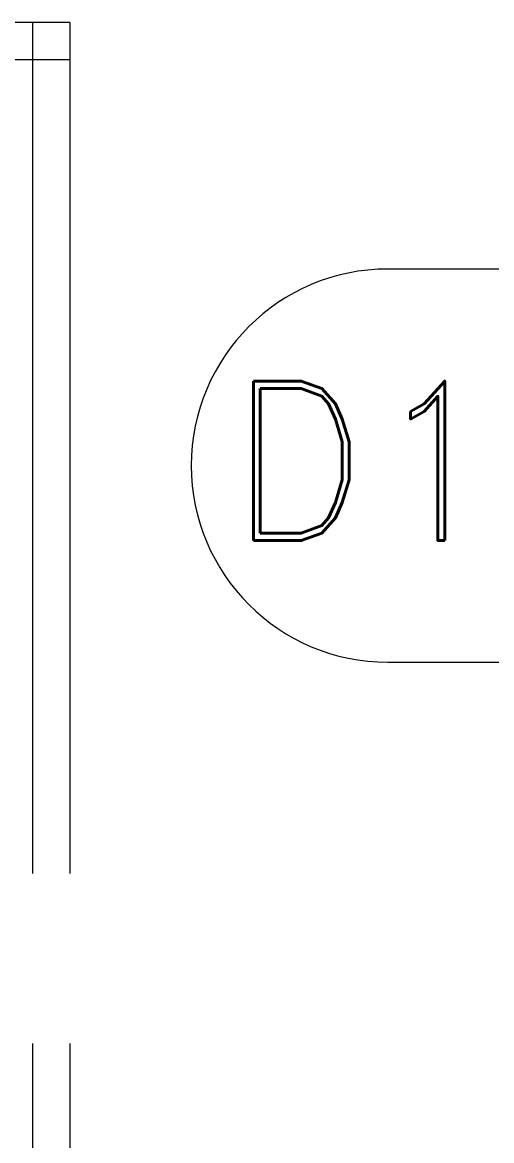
# Model space of a CAD drawing. Header units: inches. Extents: x 0 to 157513, y -28488 to 35640.
# Drawn here: x 82037 to 82589, y 21406 to 22720 of the extents above; entities that cross this region are included whole.
import ezdxf

# ---------------------------------------------------------------- set-up
doc = ezdxf.new("R2010")
doc.units = ezdxf.units.IN
doc.header["$LTSCALE"] = 400
doc.header["$MEASUREMENT"] = 0
doc.linetypes.add('PHANTOM', pattern=[2.5, 1.25, -0.25, 0.25, -0.25, 0.25, -0.25])
doc.layers.add('BF STR', color=8, linetype='PHANTOM', lineweight=5)
doc.layers.add('bordertext', color=1, linetype='Continuous', lineweight=20)
doc.styles.add('RD', font='ROMAND.SHX')

# ---------------------------------------------------------------- blocks, each defined once
blk = doc.blocks.new('convcs611bc3')
at = {"layer": 'BF STR'}
for p, q in [((-30943.82, 66527.84, -1824.32), (-31303.78, 66527.85, -431.34)), ((-30965.82, 66527.84, 374.48), (-30965.82, 64483.84, -36.95)), ((-30943.82, 66527.84, 340.94), (-30943.82, 65637.64, -1663.13)), ((-30943.82, 66505.84, -1824.33), (-31303.78, 66505.85, -431.35))]:
    blk.add_line(p, q, dxfattribs=at)

msp = doc.modelspace()

# ---------------------------------------------------------------- block references
at = {"xscale": 2, "yscale": 2, "zscale": 2}
msp.add_blockref('convcs611bc3', (143980.7, -110336, 3160.7), dxfattribs=at)

# ---------------------------------------------------------------- next in the draw order: texts
at = {"color": 7, "insert": (82766.9, 22298.2, 3566.3), "char_height": 187.5, "attachment_point": 3, "style": 'RD', "bg_fill": 2}
msp.add_mtext('D11', dxfattribs=at)

# ---------------------------------------------------------------- next in the draw order: linework, layer by layer
at = {"layer": 'bordertext', "elevation": 3566.3}
msp.add_lwpolyline([(82625.5, 21967.8, 1), (82625.5, 22429.8), (82466.9, 22429.8, 1), (82466.9, 21967.8)], format="xyb", close=True, dxfattribs=at)

doc.saveas('drawing.dxf')
